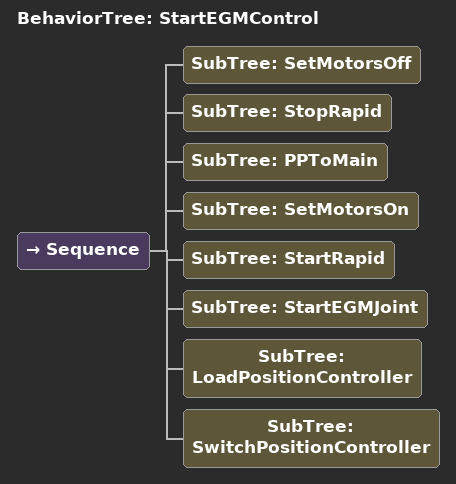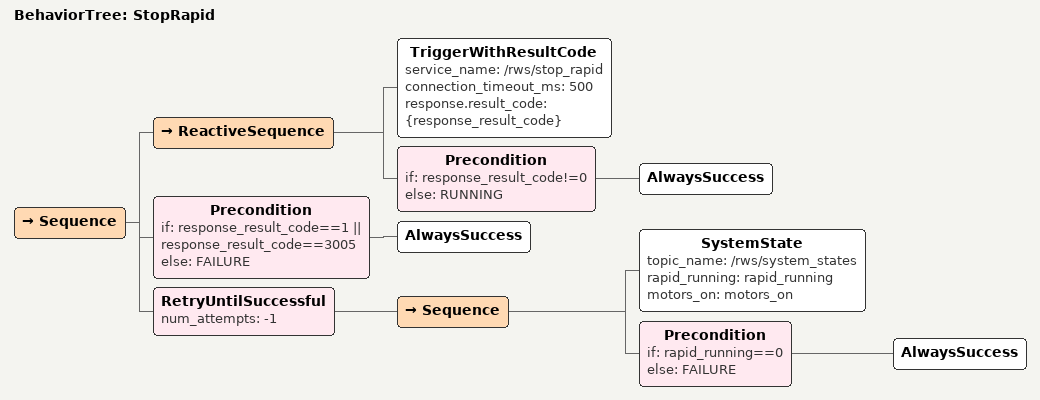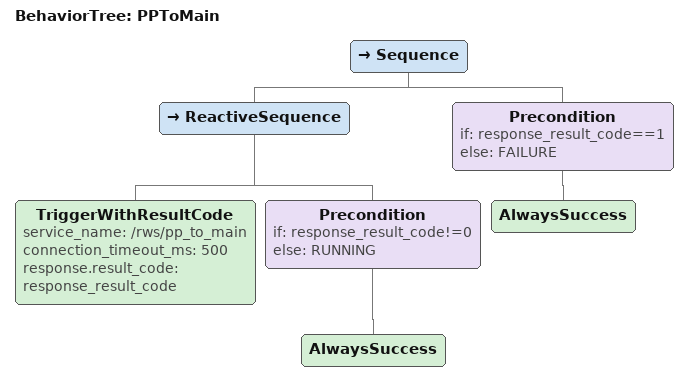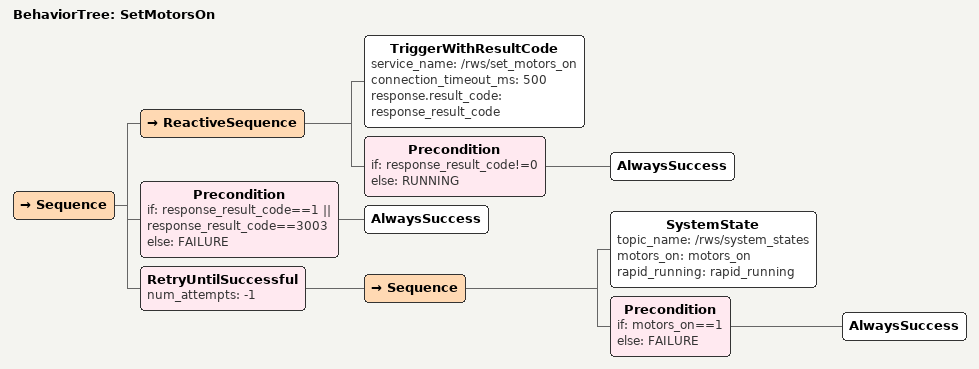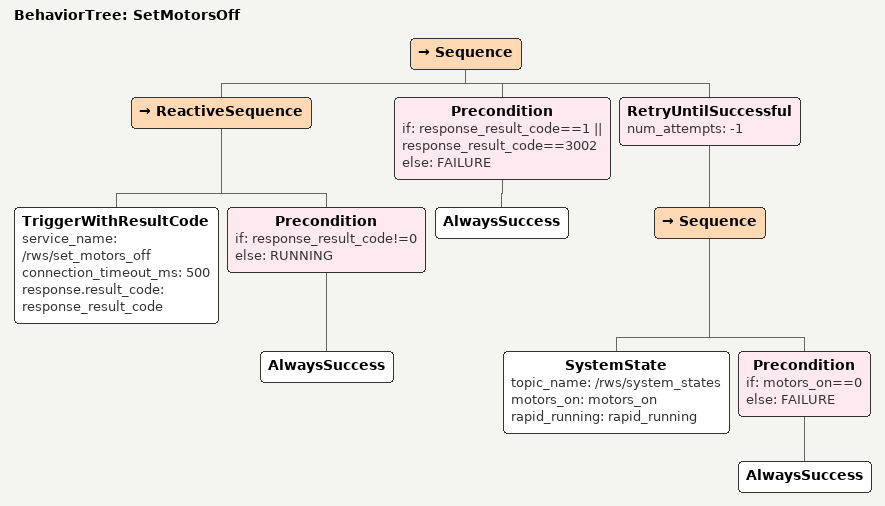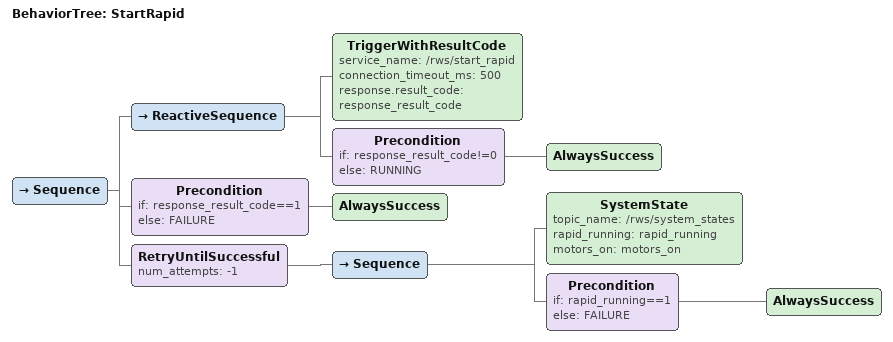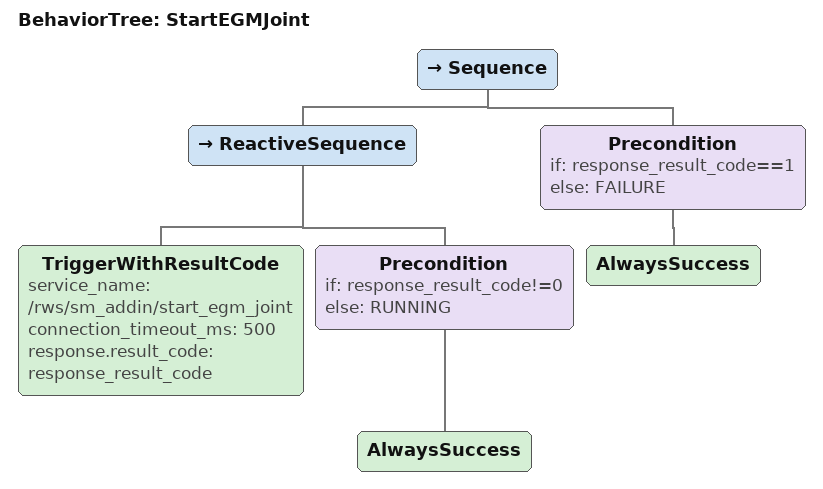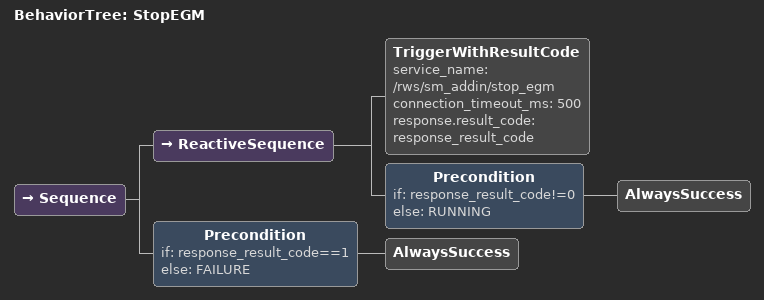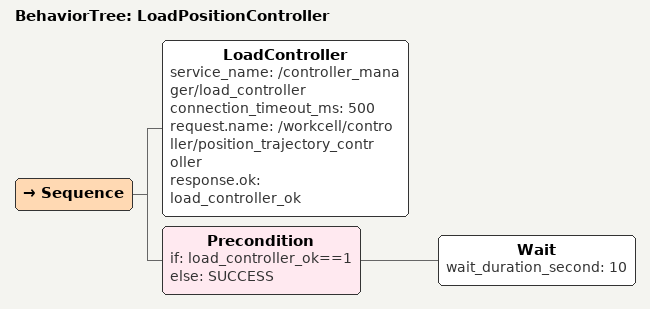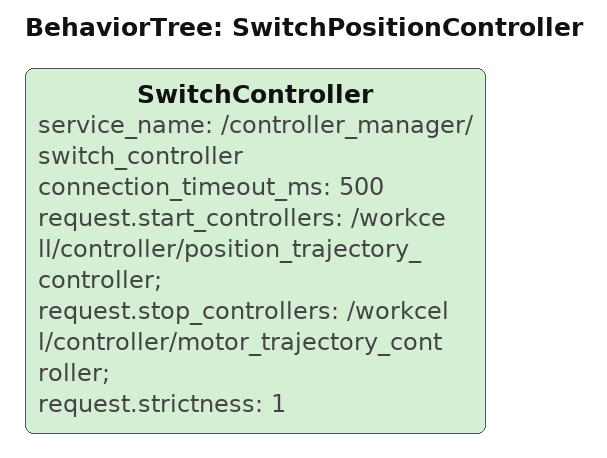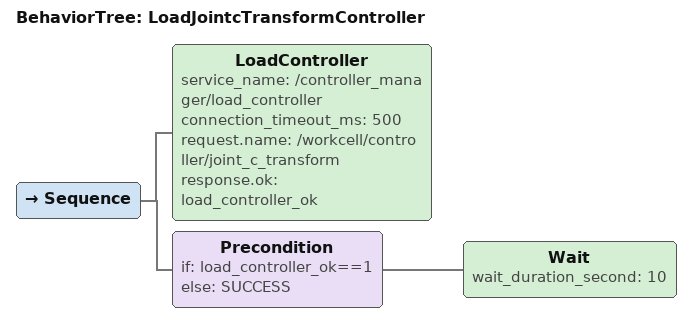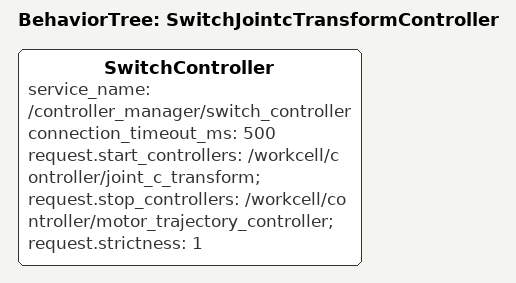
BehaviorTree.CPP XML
<root BTCPP_format="4" main_tree_to_execute="StartEGMControl">
    <BehaviorTree ID="StartEGMControl">
        <Sequence >
            <SubTree ID="SetMotorsOff" />
            <SubTree ID="StopRapid"/>
            <SubTree ID="PPToMain" />
            <SubTree ID="SetMotorsOn" />
            <SubTree ID="StartRapid" />
            <SubTree ID="StartEGMJoint"/>
            <SubTree ID="LoadPositionController"/>
            <SubTree ID="SwitchPositionController"/>
        </Sequence>
    </BehaviorTree>
    <BehaviorTree ID="StopRapid">
        <Sequence >
            <ReactiveSequence>
                <TriggerWithResultCode
                    service_name="/rws/stop_rapid"
                    connection_timeout_ms="500"
                    response.result_code="{response_result_code}"
                />
                <Precondition if="response_result_code!=0" else="RUNNING">
                    <AlwaysSuccess/>
                </Precondition>
            </ReactiveSequence>
            <Precondition if="response_result_code==1 || response_result_code==3005" else="FAILURE">
                <AlwaysSuccess/>
            </Precondition>
            <RetryUntilSuccessful num_attempts="-1">
              <Sequence>
                <SystemState topic_name="/rws/system_states" rapid_running="rapid_running" motors_on="motors_on"/>
                <Precondition if="rapid_running==0" else="FAILURE">
                    <AlwaysSuccess/>
                </Precondition>
              </Sequence>
            </RetryUntilSuccessful>
        </Sequence>
    </BehaviorTree>
    <BehaviorTree ID="PPToMain">
        <Sequence >
            <ReactiveSequence>
                <TriggerWithResultCode
                  service_name="/rws/pp_to_main"
                  connection_timeout_ms="500"
                  response.result_code="response_result_code"
                />
                <Precondition if="response_result_code!=0" else="RUNNING">
                    <AlwaysSuccess/>
                </Precondition>
            </ReactiveSequence>
            <Precondition if="response_result_code==1" else="FAILURE">
                <AlwaysSuccess/>
            </Precondition>
        </Sequence>
    </BehaviorTree>
    <BehaviorTree ID="SetMotorsOn">
        <Sequence >
            <ReactiveSequence>
                <TriggerWithResultCode
                    service_name="/rws/set_motors_on"
                    connection_timeout_ms="500"
                    response.result_code="response_result_code"
                />
                <Precondition if="response_result_code!=0" else="RUNNING">
                    <AlwaysSuccess/>
                </Precondition>
            </ReactiveSequence>
            <Precondition if="response_result_code==1 || response_result_code==3003" else="FAILURE">
                <AlwaysSuccess/>
            </Precondition>
            <RetryUntilSuccessful num_attempts="-1">
              <Sequence>
                <SystemState topic_name="/rws/system_states" motors_on="motors_on" rapid_running="rapid_running"/>
                <Precondition if="motors_on==1" else="FAILURE">
                    <AlwaysSuccess/>
                </Precondition>
              </Sequence>
            </RetryUntilSuccessful>
        </Sequence>
    </BehaviorTree>
    <BehaviorTree ID="SetMotorsOff">
        <Sequence>
            <ReactiveSequence>
                <TriggerWithResultCode
                    service_name="/rws/set_motors_off"
                    connection_timeout_ms="500"
                    response.result_code="response_result_code"
                />
                <Precondition if="response_result_code!=0" else="RUNNING">
                    <AlwaysSuccess/>
                </Precondition>
            </ReactiveSequence>
            <Precondition if="response_result_code==1 || response_result_code==3002" else="FAILURE">
                <AlwaysSuccess/>
            </Precondition>
            <RetryUntilSuccessful num_attempts="-1">
              <Sequence>
                <SystemState topic_name="/rws/system_states" motors_on="motors_on" rapid_running="rapid_running"/>
                <Precondition if="motors_on==0" else="FAILURE">
                    <AlwaysSuccess/>
                </Precondition>
              </Sequence>
            </RetryUntilSuccessful>
        </Sequence>
    </BehaviorTree>
    <BehaviorTree ID="StartRapid">
        <Sequence >
            <ReactiveSequence>
                <TriggerWithResultCode
                    service_name="/rws/start_rapid"
                    connection_timeout_ms="500"
                    response.result_code="response_result_code"
                />
                <Precondition if="response_result_code!=0" else="RUNNING">
                    <AlwaysSuccess/>
                </Precondition>
            </ReactiveSequence>
            <Precondition if="response_result_code==1" else="FAILURE">
                <AlwaysSuccess/>
            </Precondition>
            <RetryUntilSuccessful num_attempts="-1">
              <Sequence>
                <SystemState topic_name="/rws/system_states" rapid_running="rapid_running" motors_on="motors_on"/>
                <Precondition if="rapid_running==1" else="FAILURE">
                    <AlwaysSuccess/>
                </Precondition>
              </Sequence>
            </RetryUntilSuccessful>
        </Sequence>
    </BehaviorTree>
    <BehaviorTree ID="StartEGMJoint">
        <Sequence >
            <ReactiveSequence>
                <TriggerWithResultCode
                    service_name="/rws/sm_addin/start_egm_joint"
                    connection_timeout_ms="500"
                    response.result_code="response_result_code"
                />
                <Precondition if="response_result_code!=0" else="RUNNING">
                    <AlwaysSuccess/>
                </Precondition>
            </ReactiveSequence>
            <Precondition if="response_result_code==1" else="FAILURE">
                <AlwaysSuccess/>
            </Precondition>
        </Sequence>
    </BehaviorTree>
    <BehaviorTree ID="StopEGM">
        <Sequence >
            <ReactiveSequence>
                <TriggerWithResultCode
                    service_name="/rws/sm_addin/stop_egm"
                    connection_timeout_ms="500"
                    response.result_code="response_result_code"
                />
                <Precondition if="response_result_code!=0" else="RUNNING">
                    <AlwaysSuccess/>
                </Precondition>
            </ReactiveSequence>
            <Precondition if="response_result_code==1" else="FAILURE">
                <AlwaysSuccess/>
            </Precondition>
        </Sequence>
    </BehaviorTree>
    <BehaviorTree ID="LoadPositionController">
        <Sequence>
            <LoadController
                service_name="/controller_manager/load_controller"
                connection_timeout_ms="500"
                request.name="/workcell/controller/position_trajectory_controller"
                response.ok="load_controller_ok"
            />
            <Precondition if="load_controller_ok==1" else="SUCCESS">
                <Wait wait_duration_second="10"/>
            </Precondition>
        </Sequence>
    </BehaviorTree>
    <BehaviorTree ID="SwitchPositionController">
        <SwitchController
            service_name="/controller_manager/switch_controller"
            connection_timeout_ms="500"
            request.start_controllers="/workcell/controller/position_trajectory_controller;"
            request.stop_controllers="/workcell/controller/motor_trajectory_controller;"
            request.strictness="1"
        />
    </BehaviorTree>
    <BehaviorTree ID="LoadJointcTransformController">
        <Sequence>
            <LoadController
                service_name="/controller_manager/load_controller"
                connection_timeout_ms="500"
                request.name="/workcell/controller/joint_c_transform"
                response.ok="load_controller_ok"
            />
            <Precondition if="load_controller_ok==1" else="SUCCESS">
                <Wait wait_duration_second="10"/>
            </Precondition>
        </Sequence>
    </BehaviorTree>
    <BehaviorTree ID="SwitchJointcTransformController">
        <SwitchController
            service_name="/controller_manager/switch_controller"
            connection_timeout_ms="500"
            request.start_controllers="/workcell/controller/joint_c_transform;"
            request.stop_controllers="/workcell/controller/motor_trajectory_controller;"
            request.strictness="1"
        />
    </BehaviorTree>

</root>
